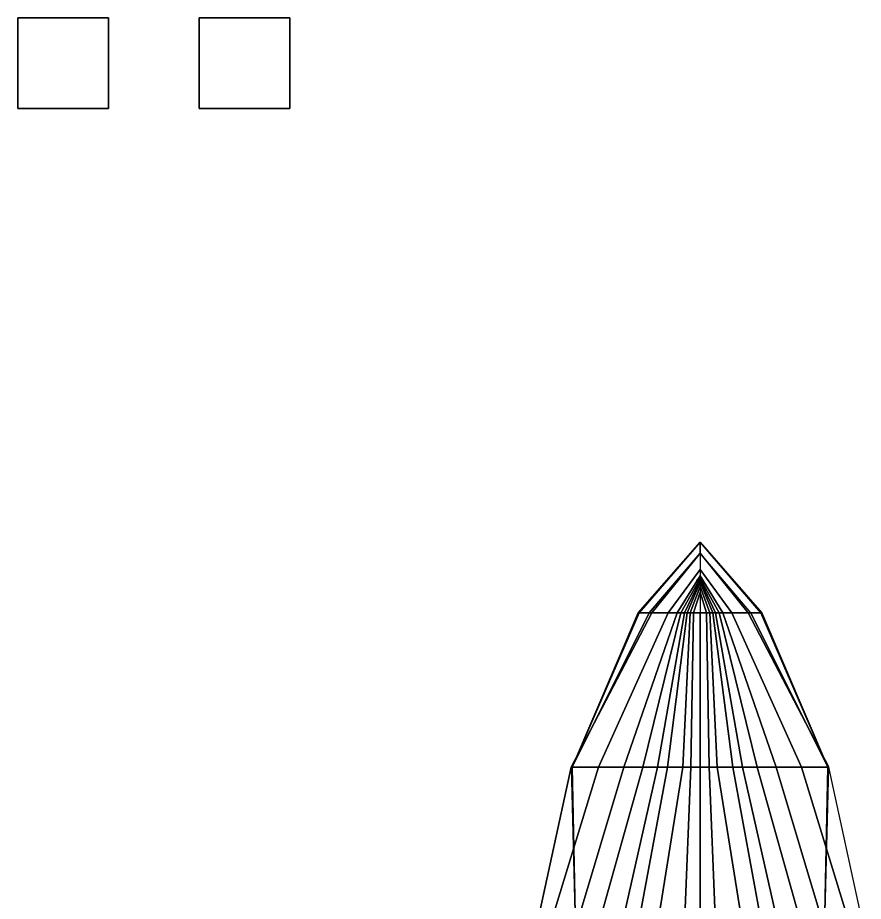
# Model space of a CAD drawing. Header units: millimetres. Extents: x -7.5 to 2.7, y -17.4 to 23.2.
# Drawn here: x -7.52 to 1.8, y 13.48 to 23.22 of the extents above; entities that cross this region are included whole.
import ezdxf

# ---------------------------------------------------------------- set-up
doc = ezdxf.new("R2010")
doc.units = ezdxf.units.MM
doc.layers.add('h2', color=7, linetype='Continuous')

msp = doc.modelspace()

# ---------------------------------------------------------------- linework, layer by layer
for points in [[(-6.52, 23.22, -5.6), (-6.52, 23.22, -6.6), (-7.52, 23.22, -6.6), (-7.52, 23.22, -5.6)], [(-6.52, 23.22, -6.6), (-6.52, 22.22, -6.6), (-7.52, 22.22, -6.6), (-7.52, 23.22, -6.6)], [(-7.52, 23.22, -6.6), (-7.52, 22.22, -6.6), (-7.52, 22.22, -5.6), (-7.52, 23.22, -5.6)], [(-7.52, 23.22, -5.6), (-7.52, 22.22, -5.6), (-6.52, 22.22, -5.6), (-6.52, 23.22, -5.6)], [(-6.52, 22.22, -5.6), (-6.52, 22.22, -6.6), (-6.52, 23.22, -6.6), (-6.52, 23.22, -5.6)], [(-4.52, 23.22, -6.6), (-4.52, 22.22, -6.6), (-5.52, 22.22, -6.6), (-5.52, 23.22, -6.6)], [(-5.52, 23.22, -6.6), (-5.52, 22.22, -6.6), (-4.52, 22.22, -6.6), (-4.52, 23.22, -6.6)], [(-7.52, 22.22, -5.6), (-7.52, 22.22, -6.6), (-6.52, 22.22, -6.6), (-6.52, 22.22, -5.6)], [(0, 17.32, 2.08), (-0.53, 16.66, 2.08), (-0.68, 16.66, 2.59), (0, 17.44, 2.42)], [(0, 17.44, 2.42), (-0.68, 16.66, 2.59), (-0.67, 16.66, 2.66), (0, 17.44, 2.57)], [(0, 17.44, 2.57), (-0.67, 16.66, 2.66), (-0.56, 16.66, 2.75), (0, 17.32, 2.75)], [(0, 17.32, 2.75), (-0.56, 16.66, 2.75), (0.56, 16.66, 2.75), (0, 17.32, 2.75)], [(0, 17.14, 1.48), (-0.35, 16.66, 1.48), (-0.53, 16.66, 2.08), (0, 17.32, 2.08)], [(0, 17.07, 1.23), (-0.25, 16.66, 1.23), (-0.35, 16.66, 1.48), (0, 17.14, 1.48)], [(0, 17.04, 1.11), (-0.21, 16.66, 1.11), (-0.25, 16.66, 1.23), (0, 17.07, 1.23)], [(0, 17.05, 2.75), (-0.035, 17.02, 2.75), (-0.02, 16.98, 3.78), (0, 17, 3.78)], [(0.035, 17.02, 2.75), (0, 17.05, 2.75), (0, 17, 3.78), (0.02, 16.98, 3.78)], [(0, 17.02, 1.04), (-0.17, 16.66, 1.04), (-0.21, 16.66, 1.11), (0, 17.04, 1.11)], [(0, 17, 0.97), (-0.14, 16.66, 0.97), (-0.17, 16.66, 1.04), (0, 17.02, 1.04)], [(0, 16.95, 0.84), (-0.11, 16.66, 0.84), (-0.14, 16.66, 0.97), (0, 17, 0.97)], [(0, 16.89, 0.62), (-0.07, 16.66, 0.62), (-0.11, 16.66, 0.84), (0, 16.95, 0.84)], [(-0.035, 17.02, 2.75), (0, 16.99, 2.75), (0, 16.96, 3.78), (-0.02, 16.98, 3.78)], [(0.02, 16.98, 3.78), (0, 17, 3.78), (-0.02, 16.98, 3.78), (0, 16.96, 3.78)], [(0, 16.99, 2.75), (0.035, 17.02, 2.75), (0.02, 16.98, 3.78), (0, 16.96, 3.78)], [(0, 16.72, 0.04), (0, 16.66, -0.02), (-0.07, 16.66, 0.62), (0, 16.89, 0.62)], [(-0.35, 16.66, 1.48), (-1.12, 14.96, 1.13), (-1.42, 14.96, 1.96), (-0.53, 16.66, 2.08)], [(-0.53, 16.66, 2.08), (-1.42, 14.96, 1.96), (-1.41, 14.96, 2.7), (-0.68, 16.66, 2.59)], [(-0.56, 16.66, 2.75), (-1.41, 14.96, 2.7), (0, 14.96, 2.75), (0, 16.66, 2.75)], [(-0.68, 16.66, 2.59), (-1.41, 14.96, 2.7), (-1.41, 14.96, 2.7), (-0.67, 16.66, 2.66)], [(-0.67, 16.66, 2.66), (-1.41, 14.96, 2.7), (-1.41, 14.96, 2.7), (-0.56, 16.66, 2.75)], [(-0.25, 16.66, 1.23), (-0.84, 14.96, 0.85), (-1.12, 14.96, 1.13), (-0.35, 16.66, 1.48)], [(-0.21, 16.66, 1.11), (-0.63, 14.96, 0.46), (-0.84, 14.96, 0.85), (-0.25, 16.66, 1.23)], [(-0.17, 16.66, 1.04), (-0.47, 14.96), (-0.63, 14.96, 0.46), (-0.21, 16.66, 1.11)], [(-0.14, 16.66, 0.97), (-0.36, 14.96, -0.39), (-0.47, 14.96), (-0.17, 16.66, 1.04)], [(-0.11, 16.66, 0.84), (-0.19, 14.96, -0.79), (-0.36, 14.96, -0.39), (-0.14, 16.66, 0.97)], [(-0.07, 16.66, 0.62), (-0.1, 14.96, -0.94), (-0.19, 14.96, -0.79), (-0.11, 16.66, 0.84)], [(0, 16.66, -0.02), (0, 14.96, -1.03), (-0.1, 14.96, -0.94), (-0.07, 16.66, 0.62)], [(-1.12, 14.96, 1.13), (-1.65, 13.22, 1.01), (-1.8, 13.22, 1.39), (-1.42, 14.96, 1.96)], [(-1.42, 14.96, 1.96), (-1.8, 13.22, 1.39), (1.8, 13.22, 1.39), (1.42, 14.96, 1.96)], [(-0.84, 14.96, 0.85), (-1.36, 13.22, 0.76), (-1.65, 13.22, 1.01), (-1.12, 14.96, 1.13)], [(-1.41, 14.96, 2.7), (-1.42, 14.96, 1.96), (-1.36, 12.64, 1.19), (-1.36, 12.64, 2.7)], [(0, 12.64, 2.7), (0, 14.96, 2.75), (-1.41, 14.96, 2.7), (-1.36, 12.64, 2.7)], [(-0.63, 14.96, 0.46), (-1.12, 13.22, 0.46), (-1.36, 13.22, 0.76), (-0.84, 14.96, 0.85)], [(-0.47, 14.96), (-0.86, 13.22), (-1.12, 13.22, 0.46), (-0.63, 14.96, 0.46)], [(-0.36, 14.96, -0.39), (-0.68, 13.22, -0.39), (-0.86, 13.22), (-0.47, 14.96)], [(-0.19, 14.96, -0.79), (-0.47, 13.22, -0.79), (-0.68, 13.22, -0.39), (-0.36, 14.96, -0.39)], [(-0.1, 14.96, -0.94), (-0.17, 13.22, -1.15), (-0.47, 13.22, -0.79), (-0.19, 14.96, -0.79)], [(0, 14.96, -1.03), (0, 13.22, -1.26), (-0.17, 13.22, -1.15), (-0.1, 14.96, -0.94)], [(1.36, 12.64, 2.7), (1.41, 14.96, 2.7), (0, 14.96, 2.75), (0, 12.64, 2.7)], [(1.36, 12.64, 1.19), (1.42, 14.96, 1.96), (1.41, 14.96, 2.7), (1.36, 12.64, 2.7)]]:
    msp.add_3dface(points)
at = {"layer": 'h2'}
for points in [[(0, 17.32, 2.08), (0.53, 16.66, 2.08), (0.68, 16.66, 2.59), (0, 17.44, 2.42)], [(0, 17.44, 2.42), (0.68, 16.66, 2.59), (0.67, 16.66, 2.66), (0, 17.44, 2.57)], [(0, 17.44, 2.57), (0.67, 16.66, 2.66), (0.56, 16.66, 2.75), (0, 17.32, 2.75)], [(0, 17.14, 1.48), (0.35, 16.66, 1.48), (0.53, 16.66, 2.08), (0, 17.32, 2.08)], [(0, 17.07, 1.23), (0.25, 16.66, 1.23), (0.35, 16.66, 1.48), (0, 17.14, 1.48)], [(0, 17.04, 1.11), (0.21, 16.66, 1.11), (0.25, 16.66, 1.23), (0, 17.07, 1.23)], [(0, 17.02, 1.04), (0.17, 16.66, 1.04), (0.21, 16.66, 1.11), (0, 17.04, 1.11)], [(0, 17, 0.97), (0.14, 16.66, 0.97), (0.17, 16.66, 1.04), (0, 17.02, 1.04)], [(0, 16.95, 0.84), (0.11, 16.66, 0.84), (0.14, 16.66, 0.97), (0, 17, 0.97)], [(0, 16.89, 0.62), (0.07, 16.66, 0.62), (0.11, 16.66, 0.84), (0, 16.95, 0.84)], [(0, 16.72, 0.04), (0, 16.66, -0.02), (0.07, 16.66, 0.62), (0, 16.89, 0.62)], [(0, 16.66, -0.02), (0, 14.96, -1.03), (0.1, 14.96, -0.94), (0.07, 16.66, 0.62)], [(0.56, 16.66, 2.75), (1.41, 14.96, 2.7), (0, 14.96, 2.75), (0, 16.66, 2.75)], [(0.07, 16.66, 0.62), (0.1, 14.96, -0.94), (0.19, 14.96, -0.79), (0.11, 16.66, 0.84)], [(0.11, 16.66, 0.84), (0.19, 14.96, -0.79), (0.36, 14.96, -0.39), (0.14, 16.66, 0.97)], [(0.14, 16.66, 0.97), (0.36, 14.96, -0.39), (0.47, 14.96), (0.17, 16.66, 1.04)], [(0.17, 16.66, 1.04), (0.47, 14.96), (0.63, 14.96, 0.46), (0.21, 16.66, 1.11)], [(0.21, 16.66, 1.11), (0.63, 14.96, 0.46), (0.84, 14.96, 0.85), (0.25, 16.66, 1.23)], [(0.25, 16.66, 1.23), (0.84, 14.96, 0.85), (1.12, 14.96, 1.13), (0.35, 16.66, 1.48)], [(0.35, 16.66, 1.48), (1.12, 14.96, 1.13), (1.42, 14.96, 1.96), (0.53, 16.66, 2.08)], [(0.53, 16.66, 2.08), (1.42, 14.96, 1.96), (1.41, 14.96, 2.7), (0.68, 16.66, 2.59)], [(0.67, 16.66, 2.66), (1.41, 14.96, 2.7), (1.41, 14.96, 2.7), (0.56, 16.66, 2.75)], [(0.68, 16.66, 2.59), (1.41, 14.96, 2.7), (1.41, 14.96, 2.7), (0.67, 16.66, 2.66)], [(0, 14.96, -1.03), (0, 13.22, -1.26), (0.17, 13.22, -1.15), (0.1, 14.96, -0.94)], [(0.1, 14.96, -0.94), (0.17, 13.22, -1.15), (0.47, 13.22, -0.79), (0.19, 14.96, -0.79)], [(0.19, 14.96, -0.79), (0.47, 13.22, -0.79), (0.68, 13.22, -0.39), (0.36, 14.96, -0.39)], [(0.36, 14.96, -0.39), (0.68, 13.22, -0.39), (0.86, 13.22), (0.47, 14.96)], [(0.47, 14.96), (0.86, 13.22), (1.12, 13.22, 0.46), (0.63, 14.96, 0.46)], [(0.63, 14.96, 0.46), (1.12, 13.22, 0.46), (1.36, 13.22, 0.76), (0.84, 14.96, 0.85)], [(0.84, 14.96, 0.85), (1.36, 13.22, 0.76), (1.65, 13.22, 1.01), (1.12, 14.96, 1.13)], [(1.12, 14.96, 1.13), (1.65, 13.22, 1.01), (1.8, 13.22, 1.39), (1.42, 14.96, 1.96)]]:
    msp.add_3dface(points, dxfattribs=at)

doc.saveas('drawing.dxf')
